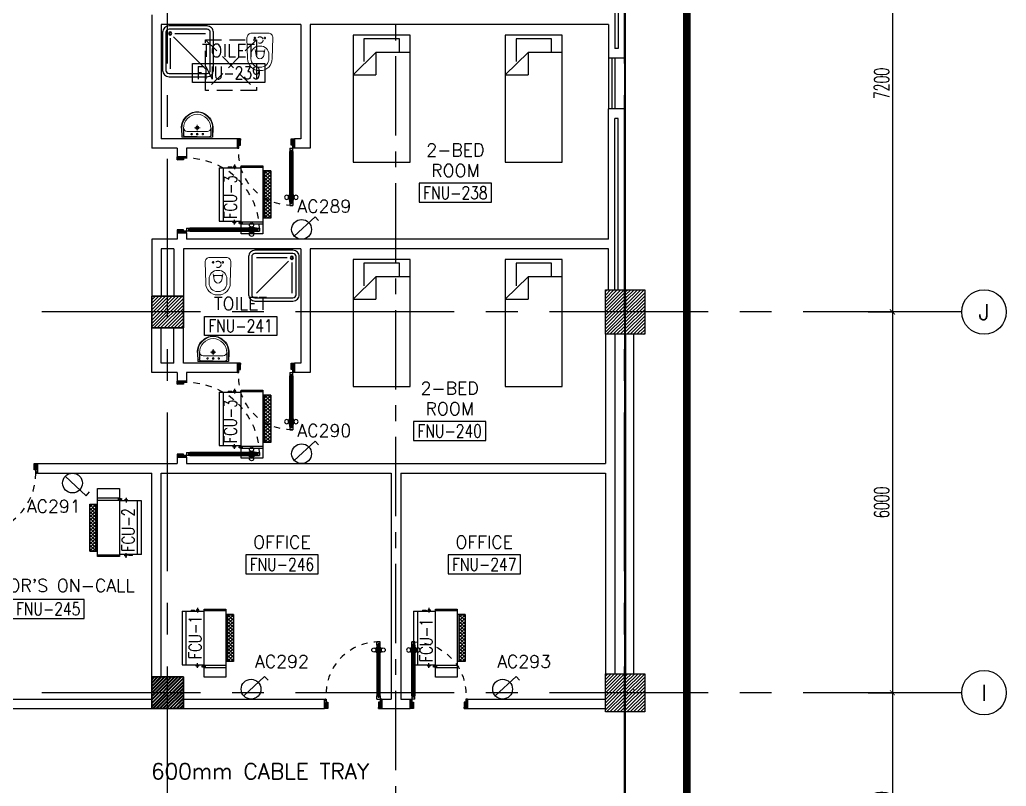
# Model space of a CAD drawing. Extents: x 88808.2 to 88899.2, y 39921.6 to 40001.1.
# Drawn here: x 88883.64 to 88899.19, y 39958.23 to 39970.3 of the extents above; entities that cross this region are included whole.
import ezdxf
from ezdxf.enums import TextEntityAlignment as Align

# ---------------------------------------------------------------- set-up
doc = ezdxf.new("R2010")
doc.units = 0
doc.header["$MEASUREMENT"] = 0
doc.header["$PDMODE"] = 34
for name, pattern in [('CENTER', [2, 1.25, -0.25, 0.25, -0.25]), ('CENTER2', [1.125, 0.75, -0.125, 0.125, -0.125]), ('CENTERX2', [4, 2.5, -0.5, 0.5, -0.5]), ('DASHED', [0.75, 0.5, -0.25]), ('HIDDEN', [0.375, 0.25, -0.125]), ('HIDDEN2', [0.1875, 0.125, -0.0625])]:
    doc.linetypes.add(name, pattern=pattern)
doc.layers.get('0').update_dxf_attribs({"color": 11, "linetype": 'CONTINUOUS'})
doc.layers.get('DEFPOINTS').update_dxf_attribs({"color": 11, "linetype": 'CONTINUOUS'})
for name, color, linetype in [('AX-CR', 11, 'CONTINUOUS'), ('AX-DIM', 11, 'CONTINUOUS'), ('AX-TXT', 11, 'CONTINUOUS'), ('AXES', 11, 'CENTERX2'), ('AXES1', 11, 'CENTER'), ('COL', 11, 'CONTINUOUS'), ('DOOR', 11, 'CONTINUOUS'), ('E-SOCKETS', 4, 'CONTINUOUS'), ('E-TRAY', 2, 'CONTINUOUS'), ('EJ', 11, 'CONTINUOUS'), ('ELEV', 11, 'CONTINUOUS'), ('FCU', 3, 'CONTINUOUS'), ('FIX', 11, 'CONTINUOUS'), ('FUR', 11, 'CONTINUOUS'), ('HAT', 11, 'CONTINUOUS'), ('INSUL', 11, 'CONTINUOUS'), ('M-TEXT', 2, 'CONTINUOUS'), ('RM-BOX', 11, 'CONTINUOUS'), ('RM-NAME', 11, 'CONTINUOUS'), ('RM-NO', 11, 'CONTINUOUS'), ('ROOF', 11, 'CONTINUOUS'), ('SHAFT', 11, 'CONTINUOUS'), ('WALL', 11, 'CONTINUOUS'), ('WIN', 11, 'CONTINUOUS')]:
    doc.layers.add(name, color=color, linetype=linetype)
doc.styles.add('ROMANS', font='ROMANS.shx', dxfattribs={"width": 0.6})
doc.dimstyles.new('DIM-OUT', dxfattribs={"dimscale": 0, "dimtxt": 0.24, "dimasz": 0.08, "dimexe": 0.02, "dimexo": 0.02, "dimgap": 0.05, "dimtad": 1, "dimdec": 0, "dimlfac": 1000, "dimzin": 0, "dimdsep": 46, "dimtxsty": 'ROMANS', "dimblk1": 'ARCHTICK', "dimblk2": 'ARCHTICK', "dimsah": 1, "dimcen": 0.01, "dimdle": 0.08, "dimclrd": 7, "dimclre": 7, "dimclrt": 2, "dimadec": 0, "dimazin": 0, "dimtp": 2, "dimtm": 2, "dimtfac": 0.114286, "dimtdec": 0, "dimtix": 1, "dimtmove": 2, "dimatfit": 3, "dimldrblk": 'ARCHTICK', "dimfxl": 0, "dimtolj": 1, "dimtzin": 0, "dimarcsym": 0})

# ---------------------------------------------------------------- blocks, each defined once
blk = doc.blocks.new('RM1')
at = {"layer": 'RM-BOX'}
blk.add_lwpolyline([(570, -200), (-570, -200), (-570, -500), (570, -500)], close=True, dxfattribs=at)
at = {"layer": 'RM-NAME', "style": 'ROMANS'}
for tag, p in [('ROOMNAME1', (0, 324)), ('ROOMNAME2', (0, 0))]:
    blk.add_attdef(tag, text='', height=200, dxfattribs=at).set_placement(p, align=Align.MIDDLE)
at = {"layer": 'RM-NO', "style": 'ROMANS', "width": 0.8}
blk.add_attdef('ROOMNO', text='', height=200, dxfattribs=at).set_placement((0, -350), align=Align.MIDDLE)
blk = doc.blocks.new('DOOR90')
at = {"layer": 'DOOR', "linetype": 'ByBlock'}
for p, q in [((0, 0), (-150, 0)), ((-200, -25), (-1000, -25)), ((-200, -42), (-1000, -42)), ((-200, -58), (-1000, -58)), ((-1000, -75), (-200, -75))]:
    blk.add_line(p, q, dxfattribs=at)
at = {"layer": 'DOOR', "color": 0, "linetype": 'ByBlock'}
for p, q in [((-150, 0), (-150, -25)), ((-150, 0), (0, 0)), ((0, -50), (0, 0)), ((-1050, -25), (-1050, -75)), ((-1050, -75), (-1050, -25)), ((-1000, -25), (-1050, -25)), ((-1000, -75), (-1050, -75)), ((-1020, -42), (-1020, -58)), ((-1000, -42), (-1020, -42)), ((-1000, -58), (-1020, -58)), ((-1000, -25), (-1000, -42)), ((-1000, -58), (-1000, -75)), ((-968, -25), (-968, -18)), ((-878, -18), (-968, -18)), ((-968, -75), (-968, -82)), ((-878, -82), (-968, -82)), ((-955, -18), (-955, -9)), ((-955, -9), (-890, -9)), ((-955, -18), (-890, -18)), ((-955, -82), (-955, -91)), ((-955, -82), (-890, -82)), ((-955, -91), (-890, -91)), ((-890, -18), (-890, -9)), ((-890, -82), (-890, -91)), ((-878, -25), (-878, -18)), ((-878, -75), (-878, -82)), ((-200, -42), (-200, -25)), ((-200, -25), (-150, -25)), ((-180, -42), (-200, -42)), ((-200, -75), (-200, -58)), ((-200, -58), (-180, -58)), ((-150, -75), (-200, -75)), ((-180, -58), (-180, -42)), ((-150, -75), (-150, -25)), ((-150, -25), (-100, -25)), ((-100, -25), (-100, -50)), ((-100, -50), (0, -50)), ((-150, -900), (-150, -875)), ((-150, -875), (-100, -875)), ((0, -900), (-150, -900)), ((-150, -900), (0, -900)), ((-100, -850), (0, -850)), ((-100, -875), (-100, -850)), ((0, -850), (0, -900))]:
    blk.add_line(p, q, dxfattribs=at)
at = {"layer": 'DOOR', "color": 9, "linetype": 'ByBlock'}
for p, q in [((0, -50), (-114, 0)), ((0, -50), (-40, 0)), ((0, -50), (-100, -37)), ((0, -850), (-114, -900)), ((0, -850), (-100, -863)), ((0, -850), (-40, -900))]:
    blk.add_line(p, q, dxfattribs=at)
at = {"layer": 'DOOR', "color": 0, "linetype": 'ByBlock'}
for centre in [(-923, 24), (-923, -124)]:
    blk.add_circle(centre, 32.4, dxfattribs=at)
at = {"layer": 'DOOR', "color": 9, "linetype": 'ByBlock'}
for centre, radius, start, end in [((0, -50), 74.4, 137.7764, 180), ((0, -50), 54.4, 113.2074, 180), ((0, -50), 154, 161.1053, 166.2858), ((0, -50), 134, 158.1598, 169.28), ((0, -50), 114, 154.0838, 167.3774), ((0, -50), 94.4, 148.0182, 180), ((0, -50), 34.4, 90, 180), ((0, -50), 14.4, 90, 180), ((0, -850), 154, 193.7142, 198.8947), ((0, -850), 134, 190.72, 201.8402), ((0, -850), 94.4, 180, 211.9818), ((0, -850), 74.4, 180, 222.2236), ((0, -850), 54.4, 180, 246.7926), ((0, -850), 34.4, 180, 270), ((0, -850), 14.4, 180, 270)]:
    blk.add_arc(centre, radius, start, end, dxfattribs=at)
at = {"layer": 'DOOR', "linetype": 'HIDDEN', "ltscale": 0.5}
blk.add_arc((-222, -50), 828, 178.2701, 275.003, dxfattribs=at)
blk = doc.blocks.new('D1000')
at = {"layer": 'DOOR', "color": 7, "linetype": 'ByBlock'}
for p, q in [((0, 0), (-150, 0)), ((-150, 0), (-150, -25)), ((-150, 0), (0, 0)), ((0, -50), (-114, 0)), ((0, -50), (-40, 0)), ((0, -50), (0, 0)), ((-1050, -25), (-1100, -25)), ((-1100, -75), (-1100, -25)), ((-1100, -25), (-1100, -75)), ((-1050, -75), (-1100, -75)), ((-1050, -42), (-1070, -42)), ((-1070, -42), (-1070, -58)), ((-1050, -58), (-1070, -58)), ((-1050, -25), (-1050, -42)), ((-1050, -58), (-1050, -75)), ((-928, -18), (-1018, -18)), ((-1018, -25), (-1018, -18)), ((-1018, -75), (-1018, -82)), ((-928, -82), (-1018, -82)), ((-1005, -9), (-940, -9)), ((-1005, -18), (-1005, -9)), ((-1005, -18), (-940, -18)), ((-1005, -82), (-940, -82)), ((-1005, -82), (-1005, -91)), ((-1005, -91), (-940, -91)), ((-940, -18), (-940, -9)), ((-940, -82), (-940, -91)), ((-928, -25), (-928, -18)), ((-928, -75), (-928, -82)), ((-200, -42), (-200, -25)), ((-200, -25), (-150, -25)), ((-180, -42), (-200, -42)), ((-200, -75), (-200, -58)), ((-200, -58), (-180, -58)), ((-150, -75), (-200, -75)), ((-180, -58), (-180, -42)), ((-150, -75), (-150, -25)), ((-150, -25), (-100, -25)), ((-100, -25), (-100, -50)), ((0, -50), (-100, -37)), ((-100, -50), (0, -50)), ((-150, -975), (-100, -975)), ((-150, -1000), (-150, -975)), ((-150, -1000), (0, -1000)), ((0, -1000), (-150, -1000)), ((0, -950), (-114, -1000)), ((-100, -975), (-100, -950)), ((0, -950), (-100, -963)), ((-100, -950), (0, -950)), ((0, -950), (-40, -1000)), ((0, -950), (0, -1000))]:
    blk.add_line(p, q, dxfattribs=at)
at = {"layer": 'DOOR', "linetype": 'ByBlock'}
for p, q in [((-200, -25), (-1050, -25)), ((-200, -42), (-1050, -42)), ((-200, -58), (-1050, -58)), ((-1050, -75), (-200, -75))]:
    blk.add_line(p, q, dxfattribs=at)
at = {"layer": 'DOOR', "color": 7, "linetype": 'ByBlock'}
for centre in [(-973, 23), (-973, -124)]:
    blk.add_circle(centre, 32.4, dxfattribs=at)
for centre, radius, start, end in [((0, -50), 134, 158.1598, 169.28), ((0, -50), 74.4, 137.7764, 180), ((0, -50), 54.4, 113.2074, 180), ((0, -50), 154, 161.1053, 166.2858), ((0, -50), 114, 154.0838, 167.3774), ((0, -50), 94.4, 148.0182, 180), ((0, -50), 34.4, 90, 180), ((0, -50), 14.4, 90, 180), ((0, -950), 154, 193.7142, 198.8947), ((0, -950), 134, 190.72, 201.8402), ((0, -950), 94.4, 180, 211.9818), ((0, -950), 74.4, 180, 222.2236), ((0, -950), 54.4, 180, 246.7926), ((0, -950), 34.4, 180, 270), ((0, -950), 14.4, 180, 270)]:
    blk.add_arc(centre, radius, start, end, dxfattribs=at)
at = {"layer": 'DOOR', "linetype": 'HIDDEN', "ltscale": 0.5}
blk.add_arc((-149, -24), 951, 180.0434, 269.9667, dxfattribs=at)
blk = doc.blocks.new('LAV1')
at = {"layer": 'FIX', "linetype": 'ByBlock', "ltscale": 0.3}
for p, q in [((-280, 210), (-275, 50)), ((-245, 210), (-245, 85)), ((245, 210), (245, 85)), ((280, 210), (275, 50)), ((0, 60), (-220, 60)), ((0, 60), (220, 60))]:
    blk.add_line(p, q, dxfattribs=at)
at = {"layer": 'FIX', "linetype": 'Continuous', "lineweight": 20}
for p, q in [((-275, 210), (-275, 50)), ((275, 210), (275, 50)), ((0, 50), (-275, 50)), ((0, 50), (-252, 50)), ((0, 155), (-181, 155)), ((0, 155), (181, 155)), ((0, 50), (275, 50)), ((0, 50), (252, 50))]:
    blk.add_line(p, q, dxfattribs=at)
at = {"layer": 'FIX', "linetype": 'DASHED', "lineweight": 20, "ltscale": 0.05}
for p, q in [((50, 220), (-50, 220)), ((0, 170), (0, 270)), ((0, 170), (0, 270))]:
    blk.add_line(p, q, dxfattribs=at)
at = {"layer": 'FIX', "lineweight": 20}
for p, q in [((16, 107), (-15, 107)), ((0, 92), (0, 123))]:
    blk.add_line(p, q, dxfattribs=at)
for centre, radius in [((0, 220), 29.5), ((0, 220), 22.5), ((0, 107), 15.5)]:
    blk.add_circle(centre, radius, dxfattribs=at)
at = {"layer": 'FIX', "linetype": 'HIDDEN', "lineweight": 20, "ltscale": 0.05}
for centre in [(-100, 107), (100, 107)]:
    blk.add_circle(centre, 12.4, dxfattribs=at)
at = {"layer": 'FIX', "linetype": 'ByBlock', "ltscale": 0.3}
for centre, radius, start, end in [((7, 220), 287, 91.3776, 182.0064), ((-7, 220), 287, 357.9936, 88.6224), ((-220, 85), 24.9, 179.7021, 269.9486), ((220, 85), 24.9, 270.0514, 0.2979)]:
    blk.add_arc(centre, radius, start, end, dxfattribs=at)
at = {"layer": 'FIX', "linetype": 'Continuous', "lineweight": 20}
for centre, radius, start, end in [((8, 217), 283, 91.6988, 181.351), ((8, 212), 253, 91.7328, 180.4884), ((-8, 217), 283, 358.649, 88.3012), ((-8, 212), 253, 359.5116, 88.2672), ((-179, 222), 66.9, 190.2006, 268.0786), ((179, 222), 66.9, 271.9214, 349.7994)]:
    blk.add_arc(centre, radius, start, end, dxfattribs=at)
blk = doc.blocks.new('WC1')
at = {"layer": 'FIX', "lineweight": 20}
for p, q in [((-210, 204), (-538, 194)), ((-727, 5), (-727, -5)), ((-674, 5), (-674, -5)), ((-534, 24), (-540, 0)), ((-540, 0), (-534, -24)), ((-475, 141), (-538, 141)), ((-395, 76), (-490, 60)), ((-339, 5), (-339, -5)), ((-538, -141), (-475, -141)), ((-490, -60), (-395, -76)), ((-538, -194), (-210, -204))]:
    blk.add_line(p, q, dxfattribs=at)
at = {"layer": 'FIX', "linetype": 'Continuous', "lineweight": 20}
blk.add_line((-420, -47), (-420, 45), dxfattribs=at)
at = {"layer": 'FIX', "lineweight": 20}
blk.add_lwpolyline([(-213, -204), (-210, -204, 0.414214), (-137, -131), (-137, 0), (-137, 131, 0.414214), (-210, 204)], format="xyb", dxfattribs=at)
at = {"layer": 'FIX', "linetype": 'HIDDEN2', "lineweight": 20, "ltscale": 0.3}
blk.add_circle((-245, 0), 49.8, dxfattribs=at)
at = {"layer": 'FIX', "linetype": 'HIDDEN', "lineweight": 20, "ltscale": 0.05}
for centre in [(-213, 78), (-213, -77)]:
    blk.add_circle(centre, 11.6, dxfattribs=at)
at = {"layer": 'FIX', "lineweight": 20}
for centre, radius, start, end in [((-538, 5), 189, 90, 180), ((-538, 5), 136, 90, 180), ((-473, -7), 68.2, 128.9242, 152.8468), ((-464, -18), 82, 108.496, 128.9242), ((-475, 5), 136, 360, 90), ((-538, -5), 189, 180, 270), ((-538, -5), 136, 180, 270), ((-473, 7), 68.2, 207.1532, 231.0758), ((-464, 18), 82, 231.0758, 251.504), ((-475, -5), 136, 270, 0)]:
    blk.add_arc(centre, radius, start, end, dxfattribs=at)
at = {"layer": 'FIX', "linetype": 'Continuous', "lineweight": 20}
for centre, start, end in [((-443, 46), 357.6662, 91.6121), ((-442, -46), 268.3879, 2.3338)]:
    blk.add_arc(centre, 22.3, start, end, dxfattribs=at)
blk = doc.blocks.new('SHR1')
at = {"layer": 'FIX'}
for p, q in [((-196, 196), (-700, 700)), ((-143, 218), (-143, 700)), ((-218, 143), (-700, 143))]:
    blk.add_line(p, q, dxfattribs=at)
for points in [[(-825, 125), (-825, 725, -0.414214), (-725, 825), (-125, 825, -0.414214), (-25, 725), (-25, 125, -0.414214), (-125, 25), (-725, 25, -0.414214)], [(-775, 125), (-775, 725, -0.414214), (-725, 775), (-125, 775, -0.414214), (-75, 725), (-75, 125, -0.414214), (-125, 75), (-725, 75, -0.414214)]]:
    blk.add_lwpolyline(points, format="xyb", close=True, dxfattribs=at)
for radius in [25, 15]:
    blk.add_circle((-143, 143), radius, dxfattribs=at)
blk = doc.blocks.new('AH20A')
at = {"layer": 'FUR'}
for p, q in [((0, 0.5), (0, -0.5)), ((1, 0.5), (0, 0.5)), ((0.1358, 0.5), (0.1358, -0.0987)), ((1, -0.5), (1, 0.5)), ((0.1358, 0.3112), (0.0277, 0.3112)), ((0.0277, 0.3112), (0.0277, -0.3087)), ((0.1358, -0.0987), (0.3125, -0.5)), ((0.1358, -0.0987), (0.3125, -0.0987)), ((0.3125, -0.5), (0.3125, -0.0987)), ((0.0277, -0.3087), (0.2076, -0.3087)), ((0, -0.5), (1, -0.5))]:
    blk.add_line(p, q, dxfattribs=at)
blk = doc.blocks.new('DOOR100')
at = {"layer": 'DOOR', "color": 0, "linetype": 'ByBlock'}
for p, q in [((-76, 1251), (-76, 1301)), ((-76, 1301), (-26, 1301)), ((-26, 1301), (-76, 1301)), ((-59, 1251), (-76, 1251)), ((-59, 1251), (-59, 1271)), ((-43, 1271), (-59, 1271)), ((-43, 1251), (-43, 1271)), ((-26, 1251), (-43, 1251)), ((-26, 1251), (-26, 1301)), ((-92, 1206), (-92, 1141)), ((-83, 1206), (-92, 1206)), ((-83, 1141), (-92, 1141)), ((-83, 1129), (-83, 1219)), ((-76, 1219), (-83, 1219)), ((-83, 1206), (-83, 1141)), ((-76, 1129), (-83, 1129)), ((-26, 1219), (-19, 1219)), ((-26, 1129), (-19, 1129)), ((-19, 1129), (-19, 1219)), ((-19, 1206), (-19, 1141)), ((-19, 1206), (-10, 1206)), ((-19, 1141), (-10, 1141)), ((-10, 1206), (-10, 1141)), ((-76, 200), (-59, 200)), ((-76, 150), (-76, 200)), ((-59, 200), (-59, 180)), ((-59, 180), (-43, 180)), ((-43, 200), (-26, 200)), ((-43, 180), (-43, 200)), ((-26, 200), (-26, 150)), ((-1201, 0), (-1201, 150)), ((-1201, 150), (-1176, 150)), ((-1201, 150), (-1201, 0)), ((-1151, 0), (-1201, 0)), ((-1176, 150), (-1176, 100)), ((-1176, 100), (-1151, 100)), ((-1151, 100), (-1151, 0)), ((-76, 150), (-26, 150)), ((-51, 100), (-51, 0)), ((-26, 100), (-51, 100)), ((-51, 0), (-1, 0)), ((-1, 150), (-26, 150)), ((-26, 150), (-26, 100)), ((-1, 150), (-1, 0))]:
    blk.add_line(p, q, dxfattribs=at)
at = {"layer": 'DOOR', "linetype": 'ByBlock'}
for p, q in [((-76, 1251), (-76, 200)), ((-59, 200), (-59, 1251)), ((-43, 200), (-43, 1251)), ((-26, 200), (-26, 1251))]:
    blk.add_line(p, q, dxfattribs=at)
at = {"layer": 'DOOR', "color": 9, "linetype": 'ByBlock'}
for p, q in [((-1151, 0), (-1201, 114)), ((-1151, 0), (-1201, 40)), ((-1151, 0), (-1164, 100)), ((-51, 0), (-1, 114)), ((-51, 0), (-38, 100)), ((-51, 0), (-1, 40))]:
    blk.add_line(p, q, dxfattribs=at)
at = {"layer": 'DOOR', "color": 0, "linetype": 'ByBlock'}
for centre in [(-125, 1174), (22, 1174)]:
    blk.add_circle(centre, 32.4, dxfattribs=at)
at = {"layer": 'DOOR', "linetype": 'HIDDEN', "ltscale": 0.5}
blk.add_arc((-27, 152), 1149, 89.961, 180.0931, dxfattribs=at)
at = {"layer": 'DOOR', "color": 9, "linetype": 'ByBlock'}
for centre, radius, start, end in [((-1151, 0), 154, 103.7142, 108.8947), ((-1151, 0), 134, 100.72, 111.8402), ((-1151, 0), 94.4, 90, 121.9818), ((-1151, 0), 74.4, 90, 132.2236), ((-1151, 0), 54.4, 90, 156.7926), ((-1151, 0), 34.4, 90, 180), ((-1151, 0), 14.4, 90, 180), ((-51, 0), 94.4, 58.0182, 90), ((-51, 0), 74.4, 47.7764, 90), ((-51, 0), 54.4, 23.2074, 90), ((-51, 0), 34.4, 0, 90), ((-51, 0), 14.4, 0, 90), ((-51, 0), 134, 68.1598, 79.28), ((-51, 0), 114, 64.0838, 77.3774), ((-51, 0), 154, 71.1053, 76.2858)]:
    blk.add_arc(centre, radius, start, end, dxfattribs=at)
blk = doc.blocks.new('COL50')
at = {"layer": 'COL'}
blk.add_lwpolyline([(-250, 250), (-250, -250), (250, -250), (250, 250)], close=True, dxfattribs=at)
blk = doc.blocks.new('*X34')
at = {"color": 0}
for p, q in [((245929, 155507), (246411, 155990)), ((245929, 155560), (246358, 155990)), ((245929, 155613), (246305, 155990)), ((245929, 155666), (246252, 155990)), ((245929, 155719), (246199, 155990)), ((245929, 155772), (246146, 155990)), ((245929, 155825), (246093, 155990)), ((245929, 155879), (246040, 155990)), ((245929, 155932), (245987, 155990)), ((245964, 155490), (246429, 155954)), ((246017, 155490), (246429, 155901)), ((246070, 155490), (246429, 155848)), ((246123, 155490), (246429, 155795)), ((246176, 155490), (246429, 155742)), ((246229, 155490), (246429, 155689)), ((246282, 155490), (246429, 155636)), ((246335, 155490), (246429, 155583)), ((246388, 155490), (246429, 155530))]:
    blk.add_line(p, q, dxfattribs=at)
blk = doc.blocks.new('*X35')
at = {"color": 0}
for p, q in [((245929, 149515), (246404, 149990)), ((245929, 149568), (246351, 149990)), ((245929, 149621), (246298, 149990)), ((245929, 149674), (246245, 149990)), ((245929, 149727), (246192, 149990)), ((245929, 149780), (246139, 149990)), ((245929, 149833), (246086, 149990)), ((245929, 149886), (246033, 149990)), ((245929, 149939), (245979, 149990)), ((245957, 149490), (246429, 149962)), ((246010, 149490), (246429, 149908)), ((246063, 149490), (246429, 149855)), ((246116, 149490), (246429, 149802)), ((246169, 149490), (246429, 149749)), ((246222, 149490), (246429, 149696)), ((246275, 149490), (246429, 149643)), ((246328, 149490), (246429, 149590)), ((246381, 149490), (246429, 149537))]:
    blk.add_line(p, q, dxfattribs=at)
blk = doc.blocks.new('*X21')
at = {"color": 0}
for p, q in [((203889, 149530), (204349, 149990)), ((203889, 149583), (204296, 149990)), ((203889, 149636), (204243, 149990)), ((203889, 149689), (204189, 149990)), ((203889, 149742), (204136, 149990)), ((203889, 149795), (204083, 149990)), ((203889, 149848), (204030, 149990)), ((203889, 149901), (203977, 149990)), ((203889, 149954), (203924, 149990)), ((203902, 149490), (204389, 149977)), ((203955, 149490), (204389, 149924)), ((204008, 149490), (204389, 149871)), ((204061, 149490), (204389, 149818)), ((204114, 149490), (204389, 149765)), ((204167, 149490), (204389, 149712)), ((204220, 149490), (204389, 149658)), ((204273, 149490), (204389, 149605)), ((204326, 149490), (204389, 149552)), ((204379, 149490), (204389, 149499))]:
    blk.add_line(p, q, dxfattribs=at)
blk = doc.blocks.new('C11')
at = {"layer": 'HAT'}
h = blk.add_hatch(dxfattribs=at)
h.set_pattern_fill('ANSI31', color=256, scale=300, style=0)
h.set_pattern_definition([(45, (-248556.182, -75061.005), (-26.5165043, 26.5165043), [])])
h.paths.add_polyline_path([(300, 700), (0, 700), (0, 350), (300, 350)])
h.paths.add_polyline_path([(300, 350), (0, 350), (0, 0), (300, 0)])
at = {"layer": 'COL'}
blk.add_lwpolyline([(300, 700), (300, 0), (0, 0), (0, 700)], close=True, dxfattribs=at)
blk = doc.blocks.new('C11D')
at = {"layer": 'COL', "linetype": 'ByBlock'}
for p in [(-320, 0), (0, 0)]:
    blk.add_blockref('C11', p, dxfattribs=at)
blk = doc.blocks.new('C5V')
at = {"layer": 'HAT'}
h = blk.add_hatch(dxfattribs=at)
h.set_pattern_fill('ANSI31', color=256, scale=300, style=0)
h.set_pattern_definition([(45, (-249196.182, -54711.005), (-26.5165043, 26.5165043), [])])
h.paths.add_polyline_path([(-20, 600), (-320, 600), (-320, 300), (-20, 300)])
h.paths.add_polyline_path([(-20, 300), (-320, 300), (-320, 0), (-20, 0)])
h = blk.add_hatch(dxfattribs=at)
h.set_pattern_fill('ANSI31', color=256, scale=300, style=0)
h.set_pattern_definition([(45, (-248876.182, -54711.005), (-26.5165043, 26.5165043), [])])
h.paths.add_polyline_path([(300, 600), (0, 600), (0, 300), (300, 300)])
h.paths.add_polyline_path([(300, 300), (0, 300), (0, 0), (300, 0)])
at = {"layer": 'COL'}
for points in [[(-20, 600), (-20, 0), (-320, 0), (-320, 600)], [(300, 600), (300, 0), (0, 0), (0, 600)]]:
    blk.add_lwpolyline(points, close=True, dxfattribs=at)
blk = doc.blocks.new('_ARCHTICK')
at = {"color": 0, "linetype": 'ByBlock', "const_width": 0.15}
blk.add_lwpolyline([(-0.5, -0.5), (0.5, 0.5)], dxfattribs=at)
blk = doc.blocks.new('*D122')
at = {"layer": 'AX-DIM', "color": 7, "lineweight": -2}
for p, q in [((88897.015, 39972.9), (88897.415, 39972.9)), ((88897.395, 39972.98), (88897.395, 39965.62)), ((88897.015, 39965.7), (88897.415, 39965.7))]:
    blk.add_line(p, q, dxfattribs=at)
at = {"layer": 'DEFPOINTS', "color": 0}
for p in [(88896.995, 39972.9), (88896.995, 39965.7), (88897.395, 39965.7)]:
    blk.add_point(p, dxfattribs=at)
at = {"layer": 'AX-DIM', "color": 7, "lineweight": -2, "xscale": 0.08, "yscale": 0.08, "zscale": 0.08}
for p, rotation in [((88897.395, 39972.9), 90), ((88897.395, 39965.7), 270)]:
    blk.add_blockref('_ARCHTICK', p, dxfattribs=dict(at, rotation=rotation))
at = {"layer": 'AX-DIM', "color": 2, "insert": (88897.225, 39969.3), "char_height": 0.24, "attachment_point": 5, "rotation": 90, "style": 'ROMANS'}
blk.add_mtext('\\A1;7200', dxfattribs=at)
blk = doc.blocks.new('*D118')
at = {"layer": 'AX-DIM', "color": 7, "lineweight": -2}
for p, q in [((88897.015, 39959.7), (88897.415, 39959.7)), ((88897.395, 39959.78), (88897.395, 39956.02)), ((88897.015, 39956.1), (88897.415, 39956.1))]:
    blk.add_line(p, q, dxfattribs=at)
at = {"layer": 'DEFPOINTS', "color": 0}
for p in [(88896.995, 39959.7), (88896.995, 39956.1), (88897.395, 39956.1)]:
    blk.add_point(p, dxfattribs=at)
at = {"layer": 'AX-DIM', "color": 7, "lineweight": -2, "xscale": 0.08, "yscale": 0.08, "zscale": 0.08}
for p, rotation in [((88897.395, 39959.7), 90), ((88897.395, 39956.1), 270)]:
    blk.add_blockref('_ARCHTICK', p, dxfattribs=dict(at, rotation=rotation))
at = {"layer": 'AX-DIM', "color": 2, "insert": (88897.225, 39957.9), "char_height": 0.24, "attachment_point": 5, "rotation": 90, "style": 'ROMANS'}
blk.add_mtext('\\A1;3600', dxfattribs=at)
blk = doc.blocks.new('*D109')
at = {"layer": 'AX-DIM', "color": 7, "lineweight": -2}
for p, q in [((88897.395, 39965.78), (88897.395, 39959.62)), ((88897.015, 39965.7), (88897.415, 39965.7)), ((88897.015, 39959.7), (88897.415, 39959.7))]:
    blk.add_line(p, q, dxfattribs=at)
at = {"layer": 'DEFPOINTS', "color": 0}
for p in [(88896.995, 39965.7), (88896.995, 39959.7), (88897.395, 39959.7)]:
    blk.add_point(p, dxfattribs=at)
at = {"layer": 'AX-DIM', "color": 7, "lineweight": -2, "xscale": 0.08, "yscale": 0.08, "zscale": 0.08}
for p, rotation in [((88897.395, 39965.7), 90), ((88897.395, 39959.7), 270)]:
    blk.add_blockref('_ARCHTICK', p, dxfattribs=dict(at, rotation=rotation))
at = {"layer": 'AX-DIM', "color": 2, "insert": (88897.225, 39962.7), "char_height": 0.24, "attachment_point": 5, "rotation": 90, "style": 'ROMANS'}
blk.add_mtext('\\A1;6000', dxfattribs=at)
blk = doc.blocks.new('AXR')
at = {"layer": 'AX-CR'}
blk.add_circle((350, 0), 350, dxfattribs=at)
at = {"layer": 'AX-TXT', "style": 'ROMANS'}
blk.add_attdef('AX', text='', height=250, dxfattribs=at).set_placement((350, 0), align=Align.MIDDLE)
blk = doc.blocks.new('*X133')
at = {"color": 0}
for p, q in [((16890, -2467), (16943, -2414)), ((16890, -2520), (16990, -2420)), ((16990, -2565), (16890, -2465)), ((16890, -2573), (16990, -2473)), ((16990, -2512), (16892, -2414)), ((16990, -2459), (16945, -2414)), ((16990, -2619), (16890, -2519)), ((16890, -2626), (16990, -2526)), ((16990, -2672), (16890, -2572)), ((16890, -2679), (16990, -2579)), ((16990, -2725), (16890, -2625)), ((16890, -2732), (16990, -2632)), ((16990, -2778), (16890, -2678)), ((16890, -2785), (16990, -2685)), ((16990, -2831), (16890, -2731)), ((16890, -2838), (16990, -2738)), ((16990, -2884), (16890, -2784)), ((16890, -2891), (16990, -2791)), ((16990, -2937), (16890, -2837)), ((16890, -2944), (16990, -2844)), ((16990, -2990), (16890, -2890)), ((16890, -2997), (16990, -2897)), ((16990, -3043), (16890, -2943)), ((16890, -3050), (16990, -2950)), ((16990, -3096), (16890, -2996)), ((16890, -3103), (16990, -3003)), ((16990, -3149), (16890, -3049)), ((16944, -3155), (16890, -3102)), ((16892, -3155), (16990, -3056)), ((16945, -3155), (16990, -3109))]:
    blk.add_line(p, q, dxfattribs=at)
blk = doc.blocks.new('WHE06')
at = {"color": 2}
for p, q in [((242, 472), (242, 399)), ((689, 621), (346, 621)), ((346, 621), (346, 469)), ((689, 469), (689, 621)), ((60, -422), (60, 422)), ((212, 437), (269, 437)), ((232, 452), (232, 422)), ((232, 452), (252, 452)), ((252, 452), (252, 422)), ((305, 448), (373, 448)), ((321, 458), (321, 438)), ((321, 458), (346, 458)), ((321, 438), (346, 438)), ((346, 430), (689, 430)), ((811, 371), (689, 371)), ((711, -371), (711, 371)), ((811, -371), (811, 371)), ((142, -437), (142, -422)), ((142, -437), (197, -437)), ((197, -437), (197, -422)), ((221, -437), (269, -437)), ((232, -452), (232, -422)), ((232, -452), (252, -452)), ((242, -472), (242, -399)), ((252, -452), (252, -422)), ((346, -430), (689, -430)), ((811, -371), (689, -371))]:
    blk.add_line(p, q, dxfattribs=at)
at = {"color": 6}
for p, q in [((346, 469), (346, -451)), ((689, 469), (346, 469)), ((689, -451), (689, 469)), ((0, -422), (0, 422)), ((0, 422), (346, 422)), ((0, -422), (346, -422)), ((346, -451), (689, -451))]:
    blk.add_line(p, q, dxfattribs=at)
at = {"color": 2}
blk.add_blockref('*X133', (-16179, 2784), dxfattribs=at)

msp = doc.modelspace()

# ---------------------------------------------------------------- linework, layer by layer
at = {"layer": 'AXES'}
for p, q in [((88885.9703, 39921.6153), (88885.9703, 40000.4279)), ((88893.1703, 39921.6153), (88893.1703, 40000.0779)), ((88893.1903, 39921.6153), (88893.1903, 40000.0779)), ((88898.4894, 39965.6996), (88876.9703, 39965.6996)), ((88898.4894, 39959.6996), (88876.9703, 39959.6996))]:
    msp.add_line(p, q, dxfattribs=at)
at = {"layer": 'AXES1'}
msp.add_line((88889.5703, 39928.4796), (88889.5703, 39987.2996), dxfattribs=at)
at = {"layer": 'COL'}
msp.add_line((88893.1903, 39965.9496), (88893.1903, 39965.7496), dxfattribs=at)
msp.add_lwpolyline([(88893.3145, 39959.7496), (88893.323, 39959.7496)], dxfattribs=at)
at = {"layer": 'E-SOCKETS'}
for p, q in [((88887.9682, 39966.8944), (88888.2961, 39967.1996)), ((88888.2961, 39967.1996), (88888.3505, 39967.1411)), ((88887.9682, 39963.3594), (88888.2961, 39963.6646)), ((88888.2961, 39963.6646), (88888.3505, 39963.6061)), ((88884.358, 39963.1098), (88884.6858, 39962.8046)), ((88884.6858, 39962.8046), (88884.7403, 39962.8632)), ((88887.1721, 39959.6494), (88887.4999, 39959.9545)), ((88887.4999, 39959.9545), (88887.5544, 39959.896)), ((88891.1364, 39959.6494), (88891.4643, 39959.9545)), ((88891.4643, 39959.9545), (88891.5188, 39959.896))]:
    msp.add_line(p, q, dxfattribs=at)
for centre in [(88888.0826, 39967.0009), (88888.0826, 39963.4659), (88884.4723, 39963.0034), (88887.2864, 39959.7558), (88891.2508, 39959.7558)]:
    msp.add_circle(centre, 0.1562, dxfattribs=at)
at = {"layer": 'EJ'}
for p, q in [((88893.1703, 39965.3496), (88893.1703, 39959.9996)), ((88893.1903, 39965.3496), (88893.1903, 39959.9996)), ((88893.1703, 39956.3496), (88893.1703, 39959.4496)), ((88893.1903, 39956.3496), (88893.1903, 39959.4496))]:
    msp.add_line(p, q, dxfattribs=at)
at = {"layer": 'ELEV', "linetype": 'CENTER2', "const_width": 0.12}
msp.add_lwpolyline([(88894.1545, 39926.0796), (88894.1545, 39989.6996)], dxfattribs=at)
at = {"layer": 'INSUL'}
for p, q in [((88893.0203, 39970.7496), (88893.0203, 39969.8496)), ((88893.0703, 39970.7496), (88893.0703, 39969.8496)), ((88893.0703, 39969.8496), (88893.0203, 39969.8496)), ((88893.0703, 39968.7496), (88893.0203, 39968.7496)), ((88893.0203, 39966.0496), (88893.0203, 39968.7496)), ((88893.0703, 39966.0496), (88893.0703, 39968.7496))]:
    msp.add_line(p, q, dxfattribs=at)
at = {"layer": 'ROOF'}
msp.add_line((88893.1903, 39966.0496), (88893.1903, 39977.5996), dxfattribs=at)
at = {"layer": 'SHAFT', "linetype": 'HIDDEN'}
for p, q in [((88887.3703, 39969.9896), (88886.5703, 39969.1896)), ((88886.5703, 39969.9896), (88887.3703, 39969.1896))]:
    msp.add_line(p, q, dxfattribs=at)
msp.add_lwpolyline([(88886.5703, 39969.9896), (88887.3703, 39969.9896), (88887.3703, 39969.1896), (88886.5703, 39969.1896)], close=True, dxfattribs=at)
at = {"layer": 'WALL'}
for p, q in [((88893.1703, 39970.8996), (88893.1703, 39969.6996)), ((88888.0703, 39970.2296), (88885.8703, 39970.2296)), ((88892.9203, 39970.2296), (88888.2203, 39970.2296)), ((88892.9203, 39970.2296), (88892.9203, 39969.6996)), ((88893.1703, 39969.6996), (88892.9203, 39969.6996)), ((88892.9203, 39966.8446), (88892.9203, 39968.8996)), ((88893.1703, 39968.8996), (88892.9203, 39968.8996)), ((88893.1703, 39966.0496), (88893.1703, 39968.8996)), ((88887.0703, 39968.4296), (88885.8703, 39968.4296)), ((88888.0703, 39968.4296), (88887.9703, 39968.4296)), ((88886.1203, 39968.2796), (88885.7203, 39968.2796)), ((88887.0703, 39968.2796), (88886.2703, 39968.2796)), ((88888.2203, 39968.2796), (88887.9703, 39968.2796)), ((88886.1203, 39966.8446), (88885.7203, 39966.8446)), ((88892.9203, 39966.8446), (88886.2703, 39966.8446)), ((88886.0703, 39966.6946), (88885.8703, 39966.6946)), ((88888.0703, 39966.6946), (88886.2203, 39966.6946)), ((88892.9203, 39966.6946), (88888.2203, 39966.6946)), ((88892.9203, 39966.0496), (88892.9203, 39966.6946)), ((88885.7203, 39964.7446), (88885.7203, 39965.4496)), ((88885.8703, 39964.8946), (88885.8703, 39965.4496)), ((88886.0703, 39964.8946), (88886.0703, 39965.4496)), ((88886.2203, 39964.8946), (88886.2203, 39965.4496)), ((88892.8703, 39965.3496), (88892.8703, 39963.3096)), ((88893.0203, 39965.3496), (88893.0203, 39959.9996)), ((88893.3145, 39965.3496), (88893.3145, 39959.9996)), ((88886.0703, 39964.8946), (88885.8703, 39964.8946)), ((88887.0703, 39964.8946), (88886.2203, 39964.8946)), ((88888.0703, 39964.8946), (88887.9703, 39964.8946)), ((88886.1203, 39964.7446), (88885.7203, 39964.7446)), ((88887.0703, 39964.7446), (88886.2703, 39964.7446)), ((88888.2203, 39964.7446), (88887.9703, 39964.7446)), ((88883.9193, 39963.3096), (88886.1203, 39963.3096)), ((88883.9193, 39963.1596), (88883.9193, 39963.3096)), ((88886.2703, 39963.3096), (88892.8703, 39963.3096)), ((88883.9193, 39963.1596), (88885.7203, 39963.1596)), ((88885.7203, 39959.9496), (88885.7203, 39963.1596)), ((88885.8703, 39963.1596), (88889.4953, 39963.1596)), ((88885.8703, 39959.9496), (88885.8703, 39963.1596)), ((88889.4953, 39963.1596), (88889.4953, 39959.5996)), ((88889.6453, 39963.1596), (88889.6453, 39959.5996)), ((88889.6453, 39963.1596), (88892.8703, 39963.1596)), ((88890.6953, 39963.1596), (88892.0203, 39963.1596)), ((88892.8703, 39963.1596), (88892.8703, 39959.9996)), ((88882.4202, 39959.5996), (88885.7203, 39959.5996)), ((88886.2203, 39959.5996), (88888.4453, 39959.5996)), ((88888.4453, 39959.5996), (88888.4453, 39959.4496)), ((88889.3453, 39959.5996), (88889.3453, 39959.4496)), ((88889.3453, 39959.5996), (88889.4953, 39959.5996)), ((88889.6453, 39959.5996), (88889.7953, 39959.5996)), ((88889.7953, 39959.5996), (88889.7953, 39959.4496)), ((88890.6953, 39959.5996), (88892.8703, 39959.5996)), ((88890.6953, 39959.5996), (88890.6953, 39959.4496)), ((88879.0203, 39959.4496), (88885.7203, 39959.4496)), ((88886.2203, 39959.4496), (88888.4453, 39959.4496)), ((88889.3453, 39959.4496), (88889.7953, 39959.4496)), ((88890.6953, 39959.4496), (88892.8703, 39959.4496))]:
    msp.add_line(p, q, dxfattribs=at)
at = {"layer": 'WALL', "linetype": 'ByBlock'}
for p, q in [((88885.7203, 39970.3796), (88885.7203, 39968.2796)), ((88885.8703, 39970.2296), (88885.8703, 39968.4296)), ((88888.0703, 39970.2296), (88888.0703, 39968.4296)), ((88888.2203, 39970.2296), (88888.2203, 39968.2796)), ((88887.0703, 39968.4296), (88887.0703, 39968.2796)), ((88887.9703, 39968.4296), (88887.9703, 39968.2796)), ((88886.1203, 39968.2796), (88886.1203, 39968.1451)), ((88886.2703, 39968.2796), (88886.2703, 39968.1451)), ((88886.1203, 39968.1451), (88886.2703, 39968.1451)), ((88885.7203, 39966.8446), (88885.7203, 39965.9496)), ((88886.1203, 39966.9451), (88886.2703, 39966.9451)), ((88886.1203, 39966.9451), (88886.1203, 39966.8446)), ((88886.2703, 39966.9451), (88886.2703, 39966.8446)), ((88885.8703, 39966.6946), (88885.8703, 39965.9496)), ((88886.0703, 39966.6946), (88886.0703, 39965.9496)), ((88886.2203, 39966.6946), (88886.2203, 39965.9496)), ((88888.0703, 39966.6946), (88888.0703, 39964.8946)), ((88888.2203, 39966.6946), (88888.2203, 39964.7446)), ((88887.0703, 39964.8946), (88887.0703, 39964.7446)), ((88887.9703, 39964.8946), (88887.9703, 39964.7446)), ((88886.1203, 39964.7446), (88886.1203, 39964.6101)), ((88886.2703, 39964.7446), (88886.2703, 39964.6101)), ((88886.1203, 39964.6101), (88886.2703, 39964.6101)), ((88886.1203, 39963.4101), (88886.2703, 39963.4101)), ((88886.1203, 39963.4101), (88886.1203, 39963.3096)), ((88886.2703, 39963.4101), (88886.2703, 39963.3096))]:
    msp.add_line(p, q, dxfattribs=at)
at = {"layer": 'WIN'}
for p, q in [((88892.9203, 39969.6996), (88892.9203, 39968.8996)), ((88892.9703, 39969.6996), (88892.9703, 39968.8996)), ((88893.0203, 39969.6996), (88893.0203, 39968.8996)), ((88893.1703, 39969.6996), (88893.1703, 39968.8996))]:
    msp.add_line(p, q, dxfattribs=at)

# ---------------------------------------------------------------- block references
at = {"layer": 'AXES', "xscale": 0.001, "yscale": 0.001, "zscale": 0.001}
for p, values in [((88898.4894, 39965.6996), {'AX': 'J'}), ((88898.4894, 39959.6996), {'AX': 'I'})]:
    msp.add_blockref('AXR', p, dxfattribs=at).add_auto_attribs(values)
at = {"layer": 'COL', "yscale": 0.001, "zscale": 0.001}
for name, p, xscale in [('C11D', (88893.1903, 39965.3496), 0.001), ('COL50', (88885.9703, 39965.6996), -0.001), ('COL50', (88885.9703, 39965.6996), 0.001), ('C5V', (88893.1903, 39959.3996), 0.001), ('COL50', (88885.9703, 39959.6996), -0.001), ('COL50', (88885.9703, 39959.6996), 0.001)]:
    msp.add_blockref(name, p, dxfattribs=dict(at, xscale=xscale))
at = {"layer": 'DOOR', "color": 0, "linetype": 'ByBlock', "yscale": 0.001, "zscale": 0.001}
for name, p, xscale, rotation in [('DOOR90', (88887.9703, 39968.4296), -0.001, 270), ('DOOR100', (88886.1203, 39966.9451), 0.001, 270), ('DOOR90', (88887.9703, 39964.8946), -0.001, 270), ('DOOR100', (88886.1203, 39963.4101), 0.001, 270), ('DOOR90', (88889.3453, 39959.4496), 0.001, 270), ('DOOR90', (88889.7953, 39959.4496), -0.001, 90)]:
    msp.add_blockref(name, p, dxfattribs=dict(at, xscale=xscale, rotation=rotation))
at = {"layer": 'DOOR', "color": 0, "linetype": 'Continuous', "xscale": 0.001, "yscale": 0.001, "zscale": 0.001, "rotation": 90.0000000000658}
msp.add_blockref('D1000', (88882.9193, 39963.3096), dxfattribs=at)
at = {"layer": 'FCU', "linetype": 'ByBlock', "xscale": -0.0009999871253967285, "yscale": 0.001000002026557922, "zscale": 0.001, "rotation": 180}
for p in [(88886.7846, 39967.5513), (88886.7846, 39964.0163), (88886.2007, 39960.5634), (88889.8486, 39960.5634)]:
    msp.add_blockref('WHE06', p, dxfattribs=at)
at = {"layer": 'FCU', "linetype": 'ByBlock', "xscale": -0.0009999871253967285, "yscale": 0.001000002026557922, "zscale": 0.001}
msp.add_blockref('WHE06', (88885.5578, 39962.2993), dxfattribs=at)
at = {"layer": 'FIX'}
for name, p, xscale, yscale, zscale, rotation in [('WC1', (88887.4263, 39970.2296), 0.0009999999999999998, 0.0009999999999999998, 0.001, 89.99999999999999), ('AH20A', (88889.3434, 39970.0613), 2, 0.8999999999999998, 2, 270), ('AH20A', (88891.7422, 39970.0613), 2, 0.8999999999999998, 2, 270), ('WC1', (88886.7653, 39966.6946), 0.0009999999999999998, 0.0009999999999999998, 0.001, 89.99999999999999), ('AH20A', (88889.3434, 39966.5263), 2, 0.8999999999999998, 2, 270), ('AH20A', (88891.7422, 39966.5263), 2, 0.8999999999999998, 2, 270)]:
    msp.add_blockref(name, p, dxfattribs=dict(at, xscale=xscale, yscale=yscale, zscale=zscale, rotation=rotation))
at = {"layer": 'FIX', "xscale": -0.0008800000000000001, "yscale": 0.0008800000000000001, "zscale": 0.0008800000000000001}
for p in [(88886.4383, 39968.4086), (88886.6893, 39964.8736)]:
    msp.add_blockref('LAV1', p, dxfattribs=at)
at = {"layer": 'HAT', "xscale": 0.001, "yscale": 0.001, "zscale": 0.001}
for name, p in [('*X34', (88639.7917, 39809.9598)), ('*X35', (88639.7917, 39809.9598)), ('*X21', (88681.8317, 39809.9598))]:
    msp.add_blockref(name, p, dxfattribs=at)
at = {"layer": 'RM-NO'}
ref = msp.add_blockref('RM1', (88886.9318, 39969.8174), dxfattribs=dict(at, xscale=-0.001, yscale=0.001, zscale=0.001))
ref.add_attrib('ROOMNO', 'FNU-239', dxfattribs={"height": 0.2, "style": 'ROMANS', "width": 0.8}).set_placement((88886.9318, 39969.4674), align=Align.MIDDLE)
ref.add_attrib('ROOMNAME2', 'TOILET', dxfattribs={"layer": 'RM-NAME', "height": 0.2, "style": 'ROMANS'}).set_placement((88886.9318, 39969.8174), align=Align.MIDDLE)
at = {"layer": 'RM-NO', "xscale": 0.001, "yscale": 0.001, "zscale": 0.001}
for p, values in [((88890.5071, 39967.928), {'ROOMNO': 'FNU-238', 'ROOMNAME2': 'ROOM', 'ROOMNAME1': '2-BED'}), ((88890.4174, 39964.1739), {'ROOMNO': 'FNU-240', 'ROOMNAME2': 'ROOM', 'ROOMNAME1': '2-BED'}), ((88887.7733, 39962.0724), {'ROOMNO': 'FNU-246', 'ROOMNAME2': 'OFFICE'}), ((88890.9613, 39962.0724), {'ROOMNO': 'FNU-247', 'ROOMNAME2': 'OFFICE'})]:
    msp.add_blockref('RM1', p, dxfattribs=at).add_auto_attribs(values)
at = {"layer": 'RM-NO'}
ref = msp.add_blockref('RM1', (88887.1204, 39965.8308), dxfattribs=dict(at, xscale=-0.001, yscale=0.001, zscale=0.001))
ref.add_attrib('ROOMNO', 'FNU-241', dxfattribs={"height": 0.2, "style": 'ROMANS', "width": 0.8}).set_placement((88887.1204, 39965.4808), align=Align.MIDDLE)
ref.add_attrib('ROOMNAME2', 'TOILET', dxfattribs={"layer": 'RM-NAME', "height": 0.2, "style": 'ROMANS'}).set_placement((88887.1204, 39965.8308), align=Align.MIDDLE)
ref = msp.add_blockref('RM1', (88884.0887, 39961.3697), dxfattribs=dict(at, xscale=0.001, yscale=0.001, zscale=0.001))
ref.add_attrib('ROOMNO', 'FNU-245', dxfattribs={"height": 0.2, "style": 'ROMANS', "width": 0.8}).set_placement((88884.0887, 39961.0197), align=Align.MIDDLE)
ref.add_attrib('ROOMNAME1', "DOCTOR'S ON-CALL", dxfattribs={"layer": 'RM-NAME', "height": 0.2, "style": 'ROMANS'}).set_placement((88884.1137, 39961.3891), align=Align.MIDDLE)
at = {"layer": 'WALL', "xscale": -0.001, "yscale": 0.001, "zscale": 0.001}
for p, rotation in [((88885.8683, 39970.2316), 270), ((88888.0723, 39966.6966), 180)]:
    msp.add_blockref('SHR1', p, dxfattribs=dict(at, rotation=rotation))

# ---------------------------------------------------------------- texts
at = {"layer": 'E-SOCKETS', "style": 'ROMANS'}
for s, p in [('AC289', (88888.017, 39967.2652)), ('AC290', (88888.017, 39963.7302)), ('AC291', (88883.7522, 39962.5375)), ('AC292', (88887.3488, 39960.0929)), ('AC293', (88891.1649, 39960.0929))]:
    msp.add_text(s, height=0.2, dxfattribs=at).set_placement(p)
at = {"layer": 'E-TRAY', "color": 4, "style": 'ROMANS'}
msp.add_text('600mm CABLE TRAY', height=0.25, dxfattribs=at).set_placement((88885.7098, 39958.3368))
at = {"layer": 'M-TEXT', "style": 'ROMANS', "width": 0.75}
for s, p in [('FCU-3', (88887.0617, 39967.1666)), ('FCU-3', (88887.0617, 39963.6316)), ('FCU-1', (88886.5057, 39960.2284)), ('FCU-1', (88890.1454, 39960.181))]:
    msp.add_text(s, height=0.2, rotation=90, dxfattribs=at).set_placement(p)
at = {"layer": 'M-TEXT', "linetype": 'ByBlock', "style": 'ROMANS', "width": 0.75}
msp.add_text('FCU-2', height=0.2, rotation=90, dxfattribs=at).set_placement((88885.4494, 39961.92))

# ---------------------------------------------------------------- dimensions: what is measured, and where the dimension line sits
at = {"layer": 'AX-DIM'}
for base, p1, p2, picture, middle in [((88897.3951, 39965.6996), (88896.9951, 39972.8996), (88896.9951, 39965.6996), '*D122', (88897.2251, 39969.2996)), ((88897.3951, 39959.6996), (88896.9951, 39965.6996), (88896.9951, 39959.6996), '*D109', (88897.2251, 39962.6996)), ((88897.3951, 39956.0996), (88896.9951, 39959.6996), (88896.9951, 39956.0996), '*D118', (88897.2251, 39957.8996))]:
    dim = msp.add_linear_dim(base=base, p1=p1, p2=p2, angle=270, dimstyle='DIM-OUT', override={"dimscale": 1}, dxfattribs=at)
    dim.commit()
    dim.dimension.update_dxf_attribs({"geometry": picture, "text_midpoint": middle})

doc.saveas('drawing.dxf')
